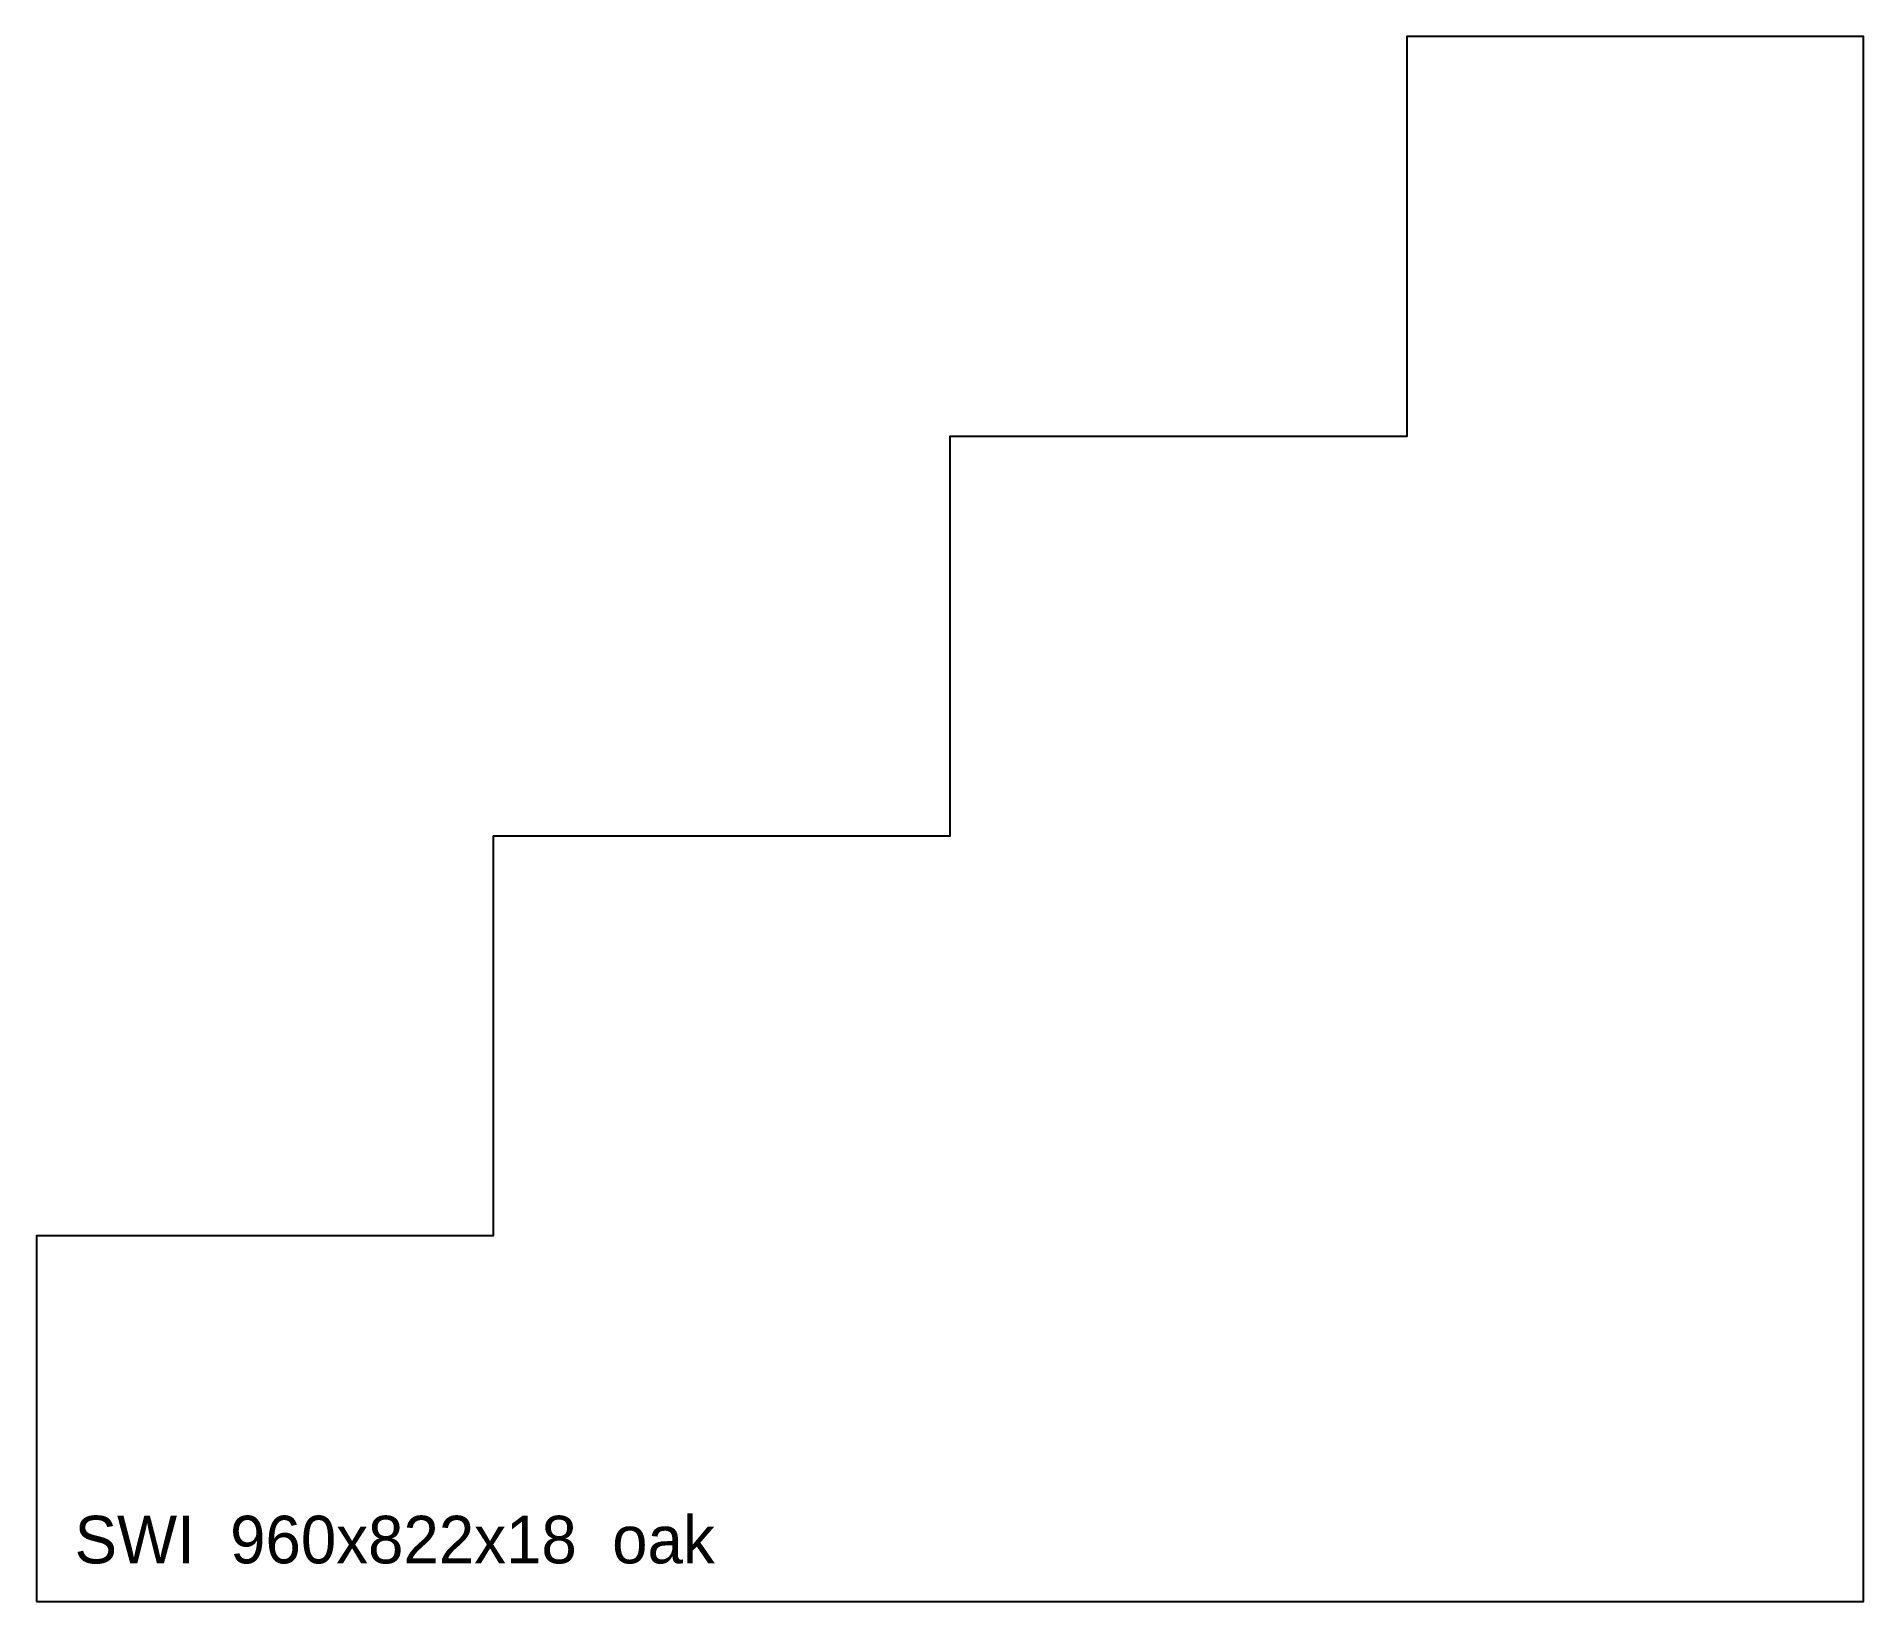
# Model space of a CAD drawing. Header units: millimetres. Extents: x 0 to 960, y 0 to 822.
import ezdxf

# ---------------------------------------------------------------- set-up
doc = ezdxf.new("R2010")
doc.units = ezdxf.units.MM
doc.layers.add('CUT', color=1, linetype='Continuous')
doc.layers.add('TEXT', color=7, linetype='Continuous')

msp = doc.modelspace()

# ---------------------------------------------------------------- linework, layer by layer
at = {"layer": 'CUT'}
msp.add_lwpolyline([(0, 0), (960, 0), (960, 822), (720, 822), (720, 612), (480, 612), (480, 402), (240, 402), (240, 192), (0, 192)], close=True, dxfattribs=at)

# ---------------------------------------------------------------- texts
at = {"layer": 'TEXT'}
msp.add_text('SWI  960x822x18  oak', height=25, dxfattribs=at).set_placement((20, 20))

doc.saveas('drawing.dxf')
